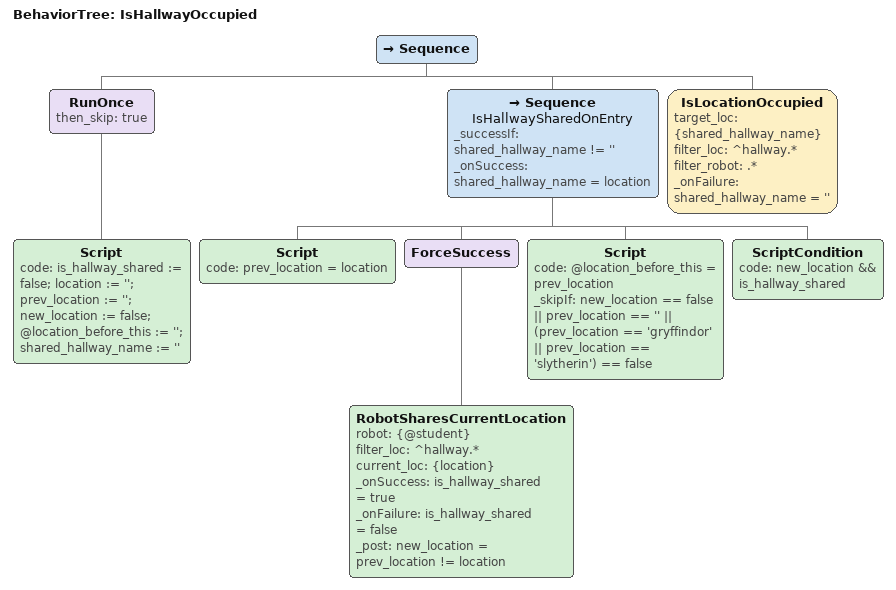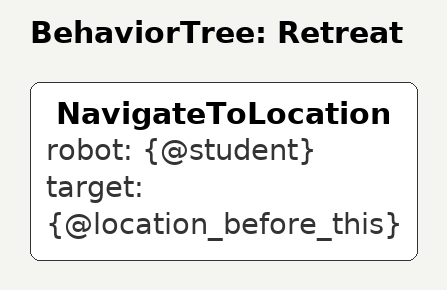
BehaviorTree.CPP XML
<?xml version="1.0" encoding="UTF-8"?>
<root BTCPP_format="4">
  <BehaviorTree ID="IsHallwayOccupied">
    <Sequence>
      <RunOnce then_skip="true">
        <Script code="is_hallway_shared := false;&#10;location := &apos;&apos;;&#10;prev_location := &apos;&apos;;&#10;new_location := false;&#10;@location_before_this := &apos;&apos;;&#10;shared_hallway_name := &apos;&apos;"/>
      </RunOnce>
      <Sequence name="IsHallwaySharedOnEntry"
                _successIf="shared_hallway_name != &apos;&apos;"
                _onSuccess="shared_hallway_name = location">
        <Script code="prev_location = location"/>
        <ForceSuccess>
          <RobotSharesCurrentLocation robot="{@student}"
                                      filter_loc="^hallway.*"
                                      current_loc="{location}"
                                      _onSuccess="is_hallway_shared = true"
                                      _onFailure="is_hallway_shared = false"
                                      _post="new_location = prev_location != location"/>
        </ForceSuccess>
        <Script code="@location_before_this = prev_location"
                _skipIf="new_location == false || prev_location == &apos;&apos; || (prev_location == &apos;gryffindor&apos; || prev_location == &apos;slytherin&apos;) == false"/>
        <ScriptCondition code="new_location &amp;&amp; is_hallway_shared"/>
      </Sequence>
      <IsLocationOccupied target_loc="{shared_hallway_name}"
                          filter_loc="^hallway.*"
                          filter_robot=".*"
                          _onFailure="shared_hallway_name = &apos;&apos;"/>
    </Sequence>
  </BehaviorTree>

  <BehaviorTree ID="Retreat">
    <NavigateToLocation robot="{@student}"
                        target="{@location_before_this}"/>
  </BehaviorTree>

</root>
